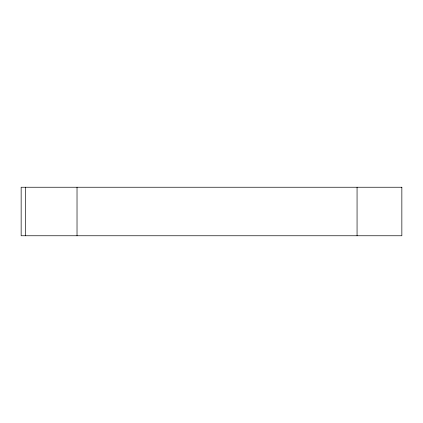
<?xml version="1.0" encoding="UTF-8"?>
<svg xmlns="http://www.w3.org/2000/svg" width="423" height="423" viewBox="0 0 423 423"><rect width="100%" height="100%" fill="white"/><g stroke="black" fill="none" stroke-linecap="round" stroke-linejoin="round"><path stroke-width="0.63" d="M357.06 187.241L357.06 235.759M77.023 187.241L77.023 235.759M25.618 187.241L25.618 235.759M401.85 187.241L21.15 187.241L21.15 235.759L401.85 235.759L401.85 187.241"/></g></svg>
